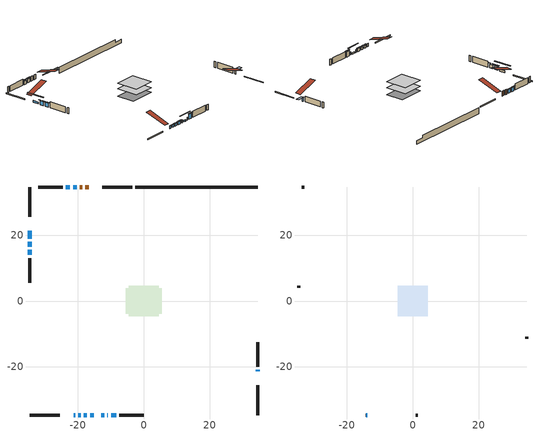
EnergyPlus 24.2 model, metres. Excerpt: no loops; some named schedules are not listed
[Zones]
conditioned space
 floor adiabatic (AdiabaticFloorConstruction): -4.57,-4.57 -4.57,4.57 4.57,4.57 4.57,-4.57 z1.22
 floor foundation (Slab1 construction): -5.49,-3.8 -5.49,3.8 5.49,3.8 5.49,-3.8 z-1.25
 wall outside (RimJoist1 construction): -3.47,34.64 -12.58,34.64 / -34.64,-34.64 -25.53,-34.64 / -34.64,34.64 -34.64,25.53 / 34.64,-34.64 34.64,-25.53 z1.22:1.52
 wall outside (AdiabaticWallConstruction 1): -16.79,34.64 -17.75,34.64 / -18.67,34.64 -19.4,34.64 z1.22:3.25
 wall outside (AdiabaticWallConstruction): -21.33,-34.64 -20.79,-34.64 / -11.05,-34.64 -10.87,-34.64 z1.22:2.44; -19.87,-34.64 -19.1,-34.64 / -18.18,-34.64 -17.26,-34.64 z1.22:2.19; -16.33,-34.64 -15.13,-34.64 z1.22:2.29; -34.64,21.33 -34.64,18.89 z1.22:2.03; -12.89,-34.64 -11.97,-34.64 z1.22:1.78; 34.64,-21.33 34.64,-20.87 z1.22:2.59; -20.33,34.64 -21.49,34.64 z1.22:2.69; -22.42,34.64 -23.71,34.64 z1.22:2.68; -34.64,17.96 -34.64,16.43 / -34.64,15.51 -34.64,13.98 z1.22:2.8; -9.94,-34.64 -8.41,-34.64 z1.22:3.3
 wall outside (Wall1 construction): -24.64,34.64 -32.11,34.64 / -7.49,-34.64 -0.01,-34.64 / -34.64,13.05 -34.64,5.58 / 34.64,-19.94 34.64,-12.47 z1.22:3.66
 wall foundation (FoundationWall1 construction): -2.54,34.64,-1.25 -2.54,34.64,1.22 30.92,34.64,1.22 30.92,34.64,0.15 34.64,34.64,0.15 34.64,34.64,-1.25
 window (WindowConstruction 9): -21.33,-34.64 -20.79,-34.64 z1.22:2.44
 window (WindowConstruction 6): -19.86,-34.64 -19.1,-34.64 z1.22:2.19
 window (WindowConstruction 7): -18.17,-34.64 -17.26,-34.64 z1.22:2.19
 window (WindowConstruction 8): -16.33,-34.64 -15.14,-34.64 z1.22:2.29
 window (WindowConstruction 11): -34.64,21.33 -34.64,18.89 z1.22:2.03
 window (WindowConstruction 12): -12.89,-34.64 -11.97,-34.64 z1.22:1.78
 window (WindowConstruction 10): -11.04,-34.64 -10.87,-34.64 z1.22:2.44
 window (WindowConstruction): 34.64,-21.33 34.64,-20.87 z1.22:2.59
 window (WindowConstruction 1): -20.33,34.64 -21.49,34.64 z1.22:2.69
 window (WindowConstruction 2): -22.42,34.64 -23.71,34.64 z1.22:2.68
 window (WindowConstruction 3): -34.64,17.96 -34.64,16.43 z1.22:2.8
 window (WindowConstruction 4): -34.64,15.51 -34.64,13.98 z1.22:2.8
 window (WindowConstruction 5): -9.94,-34.64 -8.41,-34.64 z1.22:3.3
 door (Door): -16.79,34.64 -17.75,34.64 z1.22:3.25
 door (Door 1): -18.68,34.64 -19.4,34.64 z1.22:3.25
 ceiling adiabatic (AdiabaticFloorConstruction): 4.57,-4.57 4.57,4.57 -4.57,4.57 -4.57,-4.57 z1.22
attic - vented
 floor to conditioned space (Floor1 construction Reversed): -4.57,-4.57 -4.57,4.57 4.57,4.57 4.57,-4.57 z3.66
 wall outside (AdiabaticWallConstruction): -14.21,-34.64 -13.82,-34.64 z1.22:2.44
 wall outside (Wall2 construction): -33.04,34.64 -33.71,34.64 / 0.92,-34.64 1.59,-34.64 / -34.64,4.65 -34.64,3.98 / 34.64,-11.54 34.64,-10.86 z1.22:3.66
 window (WindowConstruction 13): -14.21,-34.64 -13.82,-34.64 z1.22:2.44
 roof outside (Roof1 construction): -15.86,34.64,3.66 -15.86,25.74,6.63 -13.51,25.74,6.63 -13.51,34.64,3.66; -22.26,-34.64,3.66 -22.26,-25.74,6.63 -24.6,-25.74,6.63 -24.6,-34.64,3.66; -34.64,22.26,3.66 -25.74,22.26,6.63 -25.74,24.6,6.63 -34.64,24.6,3.66; 34.64,-22.26,3.66 25.74,-22.26,6.63 25.74,-24.6,6.63 34.64,-24.6,3.66
shading: -18.73,-34.64 -20.23,-34.64 -20.23,-34.94 -18.73,-34.94 z2.56; -16.89,-34.64 -18.54,-34.64 -18.54,-34.94 -16.89,-34.94 z2.56; -14.77,-34.64 -16.7,-34.64 -16.7,-34.94 -14.77,-34.94 z2.66; -34.64,16.25 -34.64,23.97 -34.94,23.97 -34.94,16.25 z4.67; -9.33,-34.64 -15.53,-34.64 -15.53,-34.94 -9.33,-34.94 z4.42; 34.64,-20.5 34.64,-21.7 37.69,-21.7 37.69,-20.5 z2.96; -21.86,34.64 -19.96,34.64 -19.96,34.94 -21.86,34.94 z3.06; -24.08,34.64 -22.05,34.64 -22.05,34.94 -24.08,34.94 z3.05; -34.64,16.07 -34.64,18.33 -34.94,18.33 -34.94,16.07 z3.16; -34.64,13.61 -34.64,15.87 -34.94,15.87 -34.94,13.61 z3.16; -8.05,-34.64 -10.31,-34.64 -10.31,-34.94 -8.05,-34.94 z3.67
[Building]
Building 1: Terrain=Suburbs
[Site:Location]
Quebec Intl AP_QC: Latitude {deg}=46.8; Longitude {deg}=-71.38; Time Zone {hr}=-5; Elevation {m}=74; Keep Site Location Information=Yes
[Site:GroundTemperature:Shallow]
0.0108218, -2.24938, -2.43038, -1.3578, 2.94801, 7.23376, 10.9493, 13.303, 13.5029, 11.5886, 7.96783, 3.81355
[Site:WaterMainsTemperature]
Calculation Method=Schedule; Temperature Schedule=mains temperature schedule
[Material] Roughness=Rough; Thermal Absorptance=0.9
Name | Thickness {m} | Conductivity {W/m-K} | Density {kg/m3} | Specific Heat {J/kg-K} | Solar Absorptance | Visible Absorptance
asphalt or fiberglass shingles | 0.00635 | 0.162714 | 1121.4 | 1465.45 | 0.4 | 0.4
ceiling loosefill ins | 0.254 | 0.0480833 | 16.02 | 1046.75 | 0.7 | 0.7
ceiling stud and cavity | 0.1397 | 0.0866127 | 65.682 | 1177.47 | 0.7 | 0.7
concrete 4.0 in. | 0.1016 | 1.803125 | 2242.8 | 837.4 | 0.7 | 0.7
concrete 8.0 in. | 0.2032 | 1.803125 | 2242.8 | 837.4 | 0.7 | 0.7
door material | 0.04445 | 0.0451087 | 512.64 | 1214.23 | 0.7 | 0.7
exterior vertical ins | 0.0589681 | 0.029427 | 32.04 | 1214.23 | 0.7 | 0.7
floor covering | 0.0127 | 0.0433444 | 54.468 | 1339.84 | 0.6 | 0.6
floor rigid ins; wall rigid ins 1 | 0.512978 | 0.029427 | 32.04 | 1214.23 | 0.7 | 0.7
floor stud and cavity | 0.1397 | 1.75129 | 37.0049 | 1207.88 | 0.7 | 0.7
furniture material conditioned space 1 | 0.1524 | 0.115458 | 640.8 | 1214.23 | 0.6 | 0.6
gypsum board | 0.0127 | 0.160291 | 801 | 837.4 | 0.6 | 0.6
gypsum board 1 | 0.0127 | 0.160291 | 801 | 837.4 | 0.7 | 0.7
osb sheathing 0.5 in. | 0.0127 | 0.115458 | 512.64 | 1214.23 | 0.7 | 0.7
osb sheathing 0.75 in. | 0.01905 | 0.115458 | 512.64 | 1214.23 | 0.7 | 0.7
osb sheathing 2.0 in. | 0.0508 | 0.115458 | 512.64 | 1214.23 | 0.7 | 0.7
rim joist rigid ins; wall rigid ins | 0.051816 | 0.029427 | 32.04 | 1214.23 | 0.7 | 0.7
rim joist stud and cavity | 0.0508 | 0.0371023 | 125.044 | 1163.47 | 0.6 | 0.6
wall stud and cavity | 0.1397 | 0.160281 | 139.0536 | 1170.24 | 0.7 | 0.7
wall stud and cavity 1 | 0.0889 | 6.1454 | 50.32683 | 1063.81 | 0.6 | 0.6
wall stud and cavity 2 | 0.0889 | 0.380278 | 52.3479 | 1209.89 | 0.7 | 0.7
wall stud and cavity 3 | 0.0889 | 0.391764 | 83.0341 | 1211.67 | 0.7 | 0.7
wood siding | 0.0254 | 0.102417 | 544.68 | 1172.36 | 0.4 | 0.4
wood siding 1 | 0.00254 | 0.102417 | 544.68 | 1172.36 | 0.4 | 0.4
wood siding 2; wood siding 3; wood siding 4 | 0.0254 | 0.102417 | 544.68 | 1172.36 | 0.7 | 0.7
[WindowMaterial:SimpleGlazingSystem]
Name | U-Factor {W/m2-K} | Solar Heat Gain Coefficient
WindowMaterial | 2.99742 | 0.59
WindowMaterial 1 | 2.91452 | 0.67
WindowMaterial 10 | 3.11098 | 0.4
WindowMaterial 11 | 2.94461 | 0.64
WindowMaterial 12 | 2.986628 | 0.6
WindowMaterial 13 | 2.992306 | 0.59
WindowMaterial 2 | 2.90941 | 0.68
WindowMaterial 3 | 2.94007 | 0.65
WindowMaterial 4 | 2.89919 | 0.69
WindowMaterial 5 | 2.983789 | 0.58
WindowMaterial 6 | 2.95937 | 0.63
WindowMaterial 7 | 2.946882 | 0.64
WindowMaterial 8 | 2.92814 | 0.66
WindowMaterial 9 | 2.98152 | 0.61
[Construction]
AdiabaticFloorConstruction: floor stud and cavity, floor rigid ins, osb sheathing 0.75 in., floor covering
AdiabaticWallConstruction: wood siding 3, wall rigid ins 1, wall stud and cavity 2, gypsum board
AdiabaticWallConstruction 1: wood siding 4, wall rigid ins 1, wall stud and cavity 2, gypsum board
Door; Door 1: door material
Floor1 construction Reversed: gypsum board, ceiling stud and cavity, ceiling loosefill ins
FoundationWall1 construction: concrete 8.0 in., gypsum board 1
furniture construction conditioned space 1: furniture material conditioned space 1
PartitionWallConstruction: gypsum board, wall stud and cavity 3, gypsum board
RimJoist1 construction: wood siding 2, rim joist rigid ins, osb sheathing 2.0 in., rim joist stud and cavity
Roof1 construction: asphalt or fiberglass shingles
Slab1 construction: concrete 4.0 in.
Wall1 construction: wood siding, wall rigid ins, osb sheathing 0.5 in., wall stud and cavity, gypsum board
Wall2 construction: wood siding 1, wall stud and cavity 1
WindowConstruction: WindowMaterial
WindowConstruction 1: WindowMaterial 1
WindowConstruction 10: WindowMaterial 10
WindowConstruction 11: WindowMaterial 11
WindowConstruction 12: WindowMaterial 12
WindowConstruction 13: WindowMaterial 13
WindowConstruction 2: WindowMaterial 2
WindowConstruction 3: WindowMaterial 3
WindowConstruction 4: WindowMaterial 4
WindowConstruction 5: WindowMaterial 5
WindowConstruction 6: WindowMaterial 6
WindowConstruction 7: WindowMaterial 7
WindowConstruction 8: WindowMaterial 8
WindowConstruction 9: WindowMaterial 9
[Zone] Multiplier=1; Part of Total Floor Area=Yes
Name | Volume {m3}
attic - vented | 40.2719
conditioned space | 435.7
[Space]
Name | Zone | Volume {m3}
attic - vented 1 | attic - vented | 40.2719
conditioned space 1 | conditioned space | 435.7
[ZoneInfiltration:EffectiveLeakageArea]
infil attic - vented 1: Zone or Space=attic - vented 1; Schedule=Always On Discrete; Effective Air Leakage Area {cm2}=3086.03; Stack Coefficient=0.000376072; Wind Coefficient=1.31025e-05
[ZoneMixing]
whole house fan mix: Zone or Space=attic - vented; Schedule=Always On Continuous; Design Flow Rate Calculation Method=Flow/Zone; Design Flow Rate {m3/s}=0; Source Zone or Space=conditioned space
[SurfaceProperty:ExposedFoundationPerimeter]
Slab1: Exposed Perimeter Calculation Method=TotalExposedPerimeter; Total Exposed Perimeter {m}=37.187
[InternalMass] Zone or ZoneList=conditioned space; Space or SpaceList=conditioned space 1
Name | Construction | Surface Area {m2}
furniture mass conditioned space 1 | furniture construction conditioned space 1 | 66.8798
partition wall mass | PartitionWallConstruction | 167.199
[Lights]
interior lighting: Zone or ZoneList or Space or SpaceList=conditioned space 1; Schedule=interior lighting schedule; Design Level Calculation Method=LightingLevel; Lighting Level {W}=343.2; Return Air Fraction=0; Fraction Radiant=0.6; Fraction Visible=0.2; Fraction Replaceable=1
[People]
occupants: Zone or ZoneList or Space or SpaceList=conditioned space 1; Number of People Schedule=occupants schedule; Number of People Calculation Method=People; Number of People=3; Fraction Radiant=0.314171; Sensible Heat Fraction=0.56303; Activity Level Schedule=occupants activity schedule; Carbon Dioxide Generation Rate {m3/s-W}=0; Enable ASHRAE 55 Comfort Warnings=No; Mean Radiant Temperature Calculation Type=EnclosureAveraged
[ElectricEquipment] Zone or ZoneList or Space or SpaceList=conditioned space 1; Design Level Calculation Method=EquipmentLevel
Name | Schedule | Design Level {W} | Fraction Latent | Fraction Radiant | Fraction Lost
clothes dryer | clothes dryer schedule | 140.772 | 0.015 | 0.081 | 0.85
clothes washer | clothes washer schedule | 32.1985 | 0.03 | 0.162 | 0.7
cooking range | cooking range schedule | 215.147 | 0.08 | 0.432 | 0.2
dishwasher | dishwasher schedule | 66.8632 | 0.3 | 0.18 | 0.4
fridge | fridge schedule | 72.9452 | 0 | 0.6 | 0
mech vent bath fan 0 | mech vent bath fan 0 schedule | 50.2 | 0 | 0 | 1
mech vent bath fan 1 | mech vent bath fan 1 schedule | 50.2 | 0 | 0 | 1
mech vent house fan | mech vent house fan schedule | 14.1667 | 0 | 0 | 1
mech vent house fan cfis | mech vent house fan cfis schedule | 0 | 0 | 0 | 0
mech vent range fan 0 | mech vent range fan 0 schedule | 57 | 0 | 0 | 1
misc plug loads | misc plug loads schedule | 494.7 | 0.045 | 0.513 | 0.1
whole house fan | Always On Discrete | 0 | 0 | 0 | 1
[OtherEquipment] Zone or ZoneList or Space or SpaceList=conditioned space 1; Design Level Calculation Method=EquipmentLevel
Name | Fuel Type | Schedule | Design Level {W} | Fraction Latent | Fraction Radiant | Fraction Lost
clothes dryer 1 | Electricity | clothes dryer schedule | 0 | 0.015 | 0.081 | 0.85
cooking range 1 | Electricity | cooking range schedule | 0 | 0.08 | 0.432 | 0.2
general water use latent | None | general water use schedule | 62.594 | 1 | 0 | 0
general water use sensible | None | general water use schedule | -61.6891 | 0 | 0.6 | 0
mech vent house fan latent load | None | Always On Discrete | 0 | 1 | 0 | 0
mech vent house fan sensible load | None | Always On Discrete | 0 | 0 | 0 | 0
water heater energy adjustment1 | Electricity | Always On Discrete | 0.01 | 0 | 0 | 1
[ZoneInfiltration:DesignFlowRate] Zone or ZoneList or Space or SpaceList=conditioned space 1; Schedule=Always On Discrete; Design Flow Rate Calculation Method=Flow/Zone; Design Flow Rate {m3/s}=0
infil flow; natural vent flow; whole house fan flow
[ZoneControl:Thermostat]
conditioned space Thermostat: Zone or ZoneList=conditioned space; Control Type Schedule=conditioned space Thermostat Schedule; Control 1=conditioned space temperature setpoint; Temperature Difference Between Cutout And Setpoint {deltaC}=0
[ZoneHVAC:Baseboard:Convective:Electric]
electric baseboard: Availability Schedule=Always On Discrete; Heating Design Capacity {W}=7405.03; Efficiency=1
[Zone equipment]
conditioned space: electric baseboard
[Foundation:Kiva]
Foundation Kiva 1: Initial Indoor Air Temperature {C}=18; Wall Height Above Grade {m}=1.22002; Wall Depth Below Slab {m}=0.2032; Custom Block Material Name 1=exterior vertical ins; Custom Block Depth 1 {m}=2.47001; Custom Block X Position 1 {m}=0.2159; Custom Block Z Position 1 {m}=0
[Foundation:Kiva:Settings]
Soil Conductivity {W/m-K}=0.849921; Soil Density {kg/m3}=1842.3; Soil Specific Heat {J/kg-K}=418.7; Ground Solar Absorptivity=0.9; Ground Thermal Absorptivity=0.9; Ground Surface Roughness {m}=0.03; Far-Field Width {m}=40; Deep-Ground Boundary Condition=ZeroFlux; Deep-Ground Depth {m}=40; Minimum Cell Dimension {m}=0.2; Maximum Cell Growth Coefficient=3; Simulation Timestep=Timestep
[Exterior:Lights]
exterior lighting: Schedule=exterior lighting schedule; Design Level {W}=75.6
[EnergyManagementSystem:GlobalVariable]
infil_program_Qfan
infil_program_Qinf
natural_vent_program_Qnv
natural_vent_program_Qwhf
[EnergyManagementSystem:Sensor]
Name | Output:Variable or Output:Meter Index Key | Output:Variable or Output:Meter
airflow_gain | infil flow | Infiltration Sensible Heat Gain Energy
airflow_gain_1 | natural vent flow | Infiltration Sensible Heat Gain Energy
airflow_gain_2 | whole house fan flow | Infiltration Sensible Heat Gain Energy
airflow_loss | infil flow | Infiltration Sensible Heat Loss Energy
airflow_loss_1 | natural vent flow | Infiltration Sensible Heat Loss Energy
airflow_loss_2 | whole house fan flow | Infiltration Sensible Heat Loss Energy
clg_load_cond |  | Cooling:EnergyTransfer:Zone:CONDITIONED SPACE
clg_sp_s; clg_sp_s_1 | cooling setpoint | Schedule Value
clothes_dryer_exhaust_0_sch_s | clothes dryer exhaust 0 schedule | Schedule Value
conditioned_space_clg_unmet_s | conditioned space | Zone Cooling Setpoint Not Met Time
conditioned_space_htg_unmet_s | conditioned space | Zone Heating Setpoint Not Met Time
cool_season | cooling season schedule | Schedule Value
fridge_tin_s | conditioned space | Zone Mean Air Temperature
htg_load_cond |  | Heating:EnergyTransfer:Zone:CONDITIONED SPACE
htg_sp_s; htg_sp_s_1 | heating setpoint | Schedule Value
ig_ee_conv | clothes dryer | Electric Equipment Convective Heating Energy
ig_ee_conv_2 | cooking range | Electric Equipment Convective Heating Energy
ig_ee_conv_4 | fridge | Electric Equipment Convective Heating Energy
ig_ee_conv_5 | misc plug loads | Electric Equipment Convective Heating Energy
ig_ee_conv_6 | whole house fan | Electric Equipment Convective Heating Energy
ig_ee_rad | clothes dryer | Electric Equipment Radiant Heating Energy
ig_ee_rad_2 | cooking range | Electric Equipment Radiant Heating Energy
ig_ee_rad_4 | fridge | Electric Equipment Radiant Heating Energy
ig_ee_rad_5 | misc plug loads | Electric Equipment Radiant Heating Energy
ig_ee_rad_6 | whole house fan | Electric Equipment Radiant Heating Energy
ig_lgt_conv | interior lighting | Lights Convective Heating Energy
ig_lgt_rad | interior lighting | Lights Radiant Heating Energy
ig_lgt_vis | interior lighting | Lights Visible Radiation Heating Energy
ig_oe_conv | clothes dryer 1 | Other Equipment Convective Heating Energy
ig_oe_conv_1 | cooking range 1 | Other Equipment Convective Heating Energy
ig_oe_conv_2 | general water use latent | Other Equipment Convective Heating Energy
ig_oe_conv_3 | general water use sensible | Other Equipment Convective Heating Energy
ig_oe_conv_4 | water heater energy adjustment1 | Other Equipment Convective Heating Energy
ig_oe_rad | clothes dryer 1 | Other Equipment Radiant Heating Energy
ig_oe_rad_1 | cooking range 1 | Other Equipment Radiant Heating Energy
ig_oe_rad_2 | general water use latent | Other Equipment Radiant Heating Energy
ig_oe_rad_3 | general water use sensible | Other Equipment Radiant Heating Energy
ig_oe_rad_4 | water heater energy adjustment1 | Other Equipment Radiant Heating Energy
ig_ppl_conv | occupants | People Convective Heating Energy
ig_ppl_rad | occupants | People Radiant Heating Energy
im_conv | furniture mass conditioned space 1 | Surface Inside Face Convection Heat Gain Energy
im_conv_1 | partition wall mass | Surface Inside Face Convection Heat Gain Energy
im_ig | furniture mass conditioned space 1 | Surface Inside Face Internal Gains Radiation Heat Gain Energy
im_ig_1 | partition wall mass | Surface Inside Face Internal Gains Radiation Heat Gain Energy
im_lgt | furniture mass conditioned space 1 | Surface Inside Face Lights Radiation Heat Gain Energy
im_lgt_1 | partition wall mass | Surface Inside Face Lights Radiation Heat Gain Energy
im_sol | furniture mass conditioned space 1 | Surface Inside Face Solar Radiation Heat Gain Energy
im_sol_1 | partition wall mass | Surface Inside Face Solar Radiation Heat Gain Energy
im_surf | furniture mass conditioned space 1 | Surface Inside Face Net Surface Thermal Radiation Heat Gain Energy
im_surf_1 | partition wall mass | Surface Inside Face Net Surface Thermal Radiation Heat Gain Energy
mech_vent_bath_fan_0_sch_s | mech vent bath fan 0 schedule | Schedule Value
mech_vent_bath_fan_1_sch_s | mech vent bath fan 1 schedule | Schedule Value
mech_vent_range_fan_0_sch_s | mech vent range fan 0 schedule | Schedule Value
mv_conv | mech vent bath fan 0 | Electric Equipment Convective Heating Energy
mv_conv_1 | mech vent bath fan 1 | Electric Equipment Convective Heating Energy
mv_conv_2 | mech vent house fan | Electric Equipment Convective Heating Energy
mv_conv_3 | mech vent house fan cfis | Electric Equipment Convective Heating Energy
mv_conv_4 | mech vent range fan 0 | Electric Equipment Convective Heating Energy
mv_conv_5 | mech vent house fan latent load | Other Equipment Convective Heating Energy
mv_conv_6 | mech vent house fan sensible load | Other Equipment Convective Heating Energy
mv_rad | mech vent bath fan 0 | Electric Equipment Radiant Heating Energy
mv_rad_1 | mech vent bath fan 1 | Electric Equipment Radiant Heating Energy
mv_rad_2 | mech vent house fan | Electric Equipment Radiant Heating Energy
mv_rad_3 | mech vent house fan cfis | Electric Equipment Radiant Heating Energy
mv_rad_4 | mech vent range fan 0 | Electric Equipment Radiant Heating Energy
mv_rad_5 | mech vent house fan latent load | Other Equipment Radiant Heating Energy
mv_rad_6 | mech vent house fan sensible load | Other Equipment Radiant Heating Energy
natural_vent_s | natural vent schedule | Schedule Value
out_pb_s |  | Site Outdoor Air Barometric Pressure
out_wt_s |  | Site Outdoor Air Humidity Ratio
site_vw_s |  | Site Wind Speed
ss_back_out | Window1 | Surface Window Shortwave from Zone Back Out Window Heat Transfer Rate
ss_back_out_1 | Window10 | Surface Window Shortwave from Zone Back Out Window Heat Transfer Rate
ss_back_out_10 | Window6 | Surface Window Shortwave from Zone Back Out Window Heat Transfer Rate
ss_back_out_11 | Window8 | Surface Window Shortwave from Zone Back Out Window Heat Transfer Rate
ss_back_out_12 | Window9 | Surface Window Shortwave from Zone Back Out Window Heat Transfer Rate
ss_back_out_2 | Window11 | Surface Window Shortwave from Zone Back Out Window Heat Transfer Rate
ss_back_out_3 | Window12 | Surface Window Shortwave from Zone Back Out Window Heat Transfer Rate
ss_back_out_4 | Window14 | Surface Window Shortwave from Zone Back Out Window Heat Transfer Rate
ss_back_out_5 | Window16 | Surface Window Shortwave from Zone Back Out Window Heat Transfer Rate
ss_back_out_6 | Window2 | Surface Window Shortwave from Zone Back Out Window Heat Transfer Rate
ss_back_out_7 | Window3 | Surface Window Shortwave from Zone Back Out Window Heat Transfer Rate
ss_back_out_8 | Window4 | Surface Window Shortwave from Zone Back Out Window Heat Transfer Rate
ss_back_out_9 | Window5 | Surface Window Shortwave from Zone Back Out Window Heat Transfer Rate
ss_conv | Door1 | Surface Inside Face Convection Heat Gain Energy
ss_conv_1 | Door2 | Surface Inside Face Convection Heat Gain Energy
ss_conv_10 | Window4 | Surface Inside Face Convection Heat Gain Energy
ss_conv_11 | Window5 | Surface Inside Face Convection Heat Gain Energy
ss_conv_12 | Window6 | Surface Inside Face Convection Heat Gain Energy
ss_conv_13 | Window8 | Surface Inside Face Convection Heat Gain Energy
ss_conv_14 | Window9 | Surface Inside Face Convection Heat Gain Energy
ss_conv_2 | Window1 | Surface Inside Face Convection Heat Gain Energy
ss_conv_3 | Window10 | Surface Inside Face Convection Heat Gain Energy
ss_conv_4 | Window11 | Surface Inside Face Convection Heat Gain Energy
ss_conv_5 | Window12 | Surface Inside Face Convection Heat Gain Energy
ss_conv_6 | Window14 | Surface Inside Face Convection Heat Gain Energy
ss_conv_7 | Window16 | Surface Inside Face Convection Heat Gain Energy
ss_conv_8 | Window2 | Surface Inside Face Convection Heat Gain Energy
ss_conv_9 | Window3 | Surface Inside Face Convection Heat Gain Energy
ss_ig | Door1 | Surface Inside Face Internal Gains Radiation Heat Gain Energy
ss_ig_1 | Door2 | Surface Inside Face Internal Gains Radiation Heat Gain Energy
ss_ig_10 | Window4 | Surface Inside Face Internal Gains Radiation Heat Gain Energy
ss_ig_11 | Window5 | Surface Inside Face Internal Gains Radiation Heat Gain Energy
ss_ig_12 | Window6 | Surface Inside Face Internal Gains Radiation Heat Gain Energy
ss_ig_13 | Window8 | Surface Inside Face Internal Gains Radiation Heat Gain Energy
ss_ig_14 | Window9 | Surface Inside Face Internal Gains Radiation Heat Gain Energy
ss_ig_2 | Window1 | Surface Inside Face Internal Gains Radiation Heat Gain Energy
ss_ig_3 | Window10 | Surface Inside Face Internal Gains Radiation Heat Gain Energy
ss_ig_4 | Window11 | Surface Inside Face Internal Gains Radiation Heat Gain Energy
ss_ig_5 | Window12 | Surface Inside Face Internal Gains Radiation Heat Gain Energy
ss_ig_6 | Window14 | Surface Inside Face Internal Gains Radiation Heat Gain Energy
ss_ig_7 | Window16 | Surface Inside Face Internal Gains Radiation Heat Gain Energy
ss_ig_8 | Window2 | Surface Inside Face Internal Gains Radiation Heat Gain Energy
ss_ig_9 | Window3 | Surface Inside Face Internal Gains Radiation Heat Gain Energy
ss_lgt | Door1 | Surface Inside Face Lights Radiation Heat Gain Energy
ss_lgt_1 | Door2 | Surface Inside Face Lights Radiation Heat Gain Energy
ss_sol | Door1 | Surface Inside Face Solar Radiation Heat Gain Energy
ss_sol_1 | Door2 | Surface Inside Face Solar Radiation Heat Gain Energy
ss_surf | Door1 | Surface Inside Face Net Surface Thermal Radiation Heat Gain Energy
ss_surf_1 | Door2 | Surface Inside Face Net Surface Thermal Radiation Heat Gain Energy
ss_surf_10 | Window4 | Surface Inside Face Net Surface Thermal Radiation Heat Gain Energy
ss_surf_11 | Window5 | Surface Inside Face Net Surface Thermal Radiation Heat Gain Energy
ss_surf_12 | Window6 | Surface Inside Face Net Surface Thermal Radiation Heat Gain Energy
ss_surf_13 | Window8 | Surface Inside Face Net Surface Thermal Radiation Heat Gain Energy
ss_surf_14 | Window9 | Surface Inside Face Net Surface Thermal Radiation Heat Gain Energy
ss_surf_2 | Window1 | Surface Inside Face Net Surface Thermal Radiation Heat Gain Energy
ss_surf_3 | Window10 | Surface Inside Face Net Surface Thermal Radiation Heat Gain Energy
ss_surf_4 | Window11 | Surface Inside Face Net Surface Thermal Radiation Heat Gain Energy
ss_surf_5 | Window12 | Surface Inside Face Net Surface Thermal Radiation Heat Gain Energy
ss_surf_6 | Window14 | Surface Inside Face Net Surface Thermal Radiation Heat Gain Energy
ss_surf_7 | Window16 | Surface Inside Face Net Surface Thermal Radiation Heat Gain Energy
ss_surf_8 | Window2 | Surface Inside Face Net Surface Thermal Radiation Heat Gain Energy
ss_surf_9 | Window3 | Surface Inside Face Net Surface Thermal Radiation Heat Gain Energy
ss_trans_in | Window1 | Surface Window Transmitted Solar Radiation Rate
ss_trans_in_1 | Window10 | Surface Window Transmitted Solar Radiation Rate
ss_trans_in_10 | Window6 | Surface Window Transmitted Solar Radiation Rate
ss_trans_in_11 | Window8 | Surface Window Transmitted Solar Radiation Rate
ss_trans_in_12 | Window9 | Surface Window Transmitted Solar Radiation Rate
ss_trans_in_2 | Window11 | Surface Window Transmitted Solar Radiation Rate
ss_trans_in_3 | Window12 | Surface Window Transmitted Solar Radiation Rate
ss_trans_in_4 | Window14 | Surface Window Transmitted Solar Radiation Rate
ss_trans_in_5 | Window16 | Surface Window Transmitted Solar Radiation Rate
ss_trans_in_6 | Window2 | Surface Window Transmitted Solar Radiation Rate
ss_trans_in_7 | Window3 | Surface Window Transmitted Solar Radiation Rate
ss_trans_in_8 | Window4 | Surface Window Transmitted Solar Radiation Rate
ss_trans_in_9 | Window5 | Surface Window Transmitted Solar Radiation Rate
ss_trans_out | Window1 | Surface Inside Face Initial Transmitted Diffuse Transmitted Out Window Solar Radiation Rate
ss_trans_out_1 | Window10 | Surface Inside Face Initial Transmitted Diffuse Transmitted Out Window Solar Radiation Rate
ss_trans_out_10 | Window6 | Surface Inside Face Initial Transmitted Diffuse Transmitted Out Window Solar Radiation Rate
